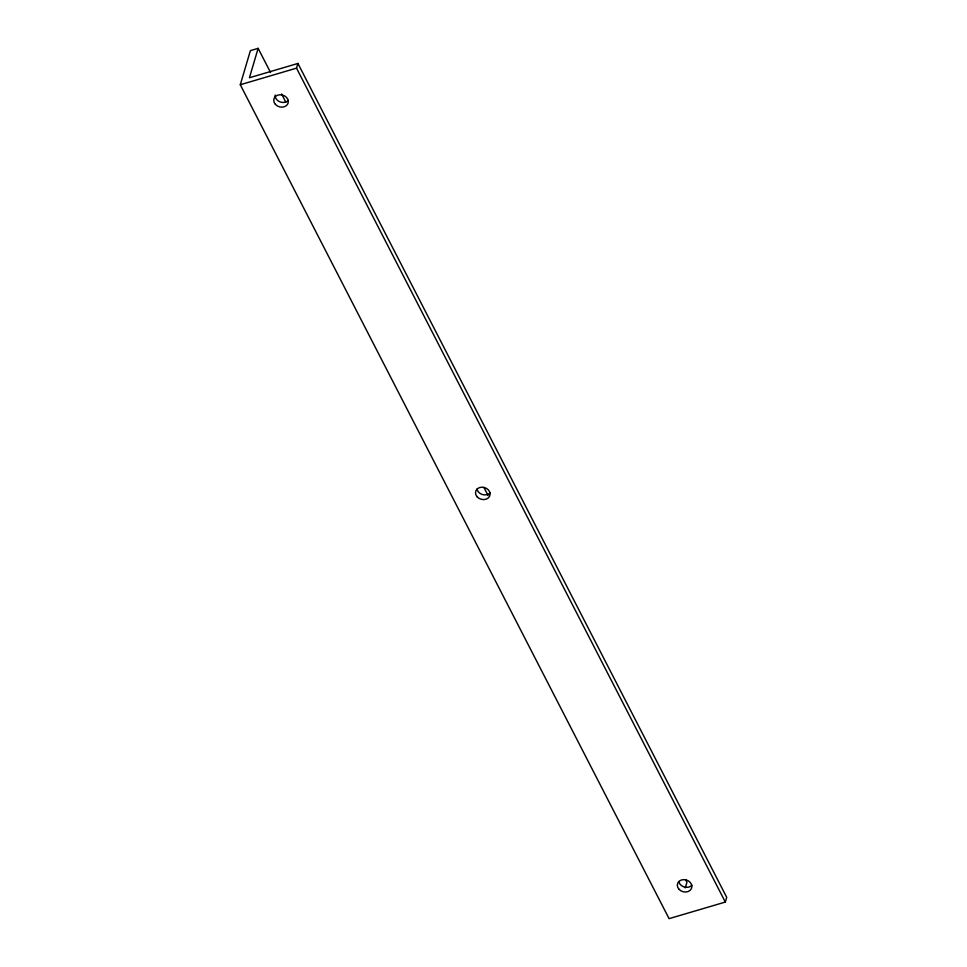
<?xml version="1.0" encoding="UTF-8"?>
<svg xmlns="http://www.w3.org/2000/svg" width="967" height="967" viewBox="0 0 967 967"><rect width="100%" height="100%" fill="white"/><g stroke="black" fill="none" stroke-linecap="round" stroke-linejoin="round"><path stroke-width="1.45" d="M258.141 48.35L249.438 77.747L297.921 63.447L726.713 897.364L725.323 902.066L669.079 918.65L240.287 84.733L250.393 50.635L258.141 48.35L270.567 72.525M725.323 902.066L296.531 68.149L297.921 63.447M685.265 887.863L686.933 882.267L685.543 879.583M240.287 84.733L296.531 68.149M281.615 94.004L285.761 102.067M483.923 487.465L488.069 495.527M288.359 100.387A7.398 6.092 16.5 0 1 279.862 101.813A7.398 6.092 16.5 0 1 275.148 95.02M691.925 885.252A7.398 6.092 16.5 0 1 684.334 886.993A7.398 6.092 16.5 0 1 678.774 881.505M490.136 492.819A7.398 6.092 16.5 0 1 482.557 494.56A7.398 6.092 16.5 0 1 476.997 489.072M275.39 104.376A7.398 6.092 16.5 0 0 287.864 103.747A7.398 6.092 16.5 0 0 279.814 94.766A7.398 6.092 16.5 0 0 275.39 104.376M477.166 496.808A7.398 6.092 16.5 0 0 489.64 496.18A7.398 6.092 16.5 0 0 481.602 487.199A7.398 6.092 16.5 0 0 477.166 496.808M678.955 889.241A7.398 6.092 16.5 0 0 691.429 888.6A7.398 6.092 16.5 0 0 683.379 879.632A7.398 6.092 16.5 0 0 678.955 889.241"/></g></svg>
